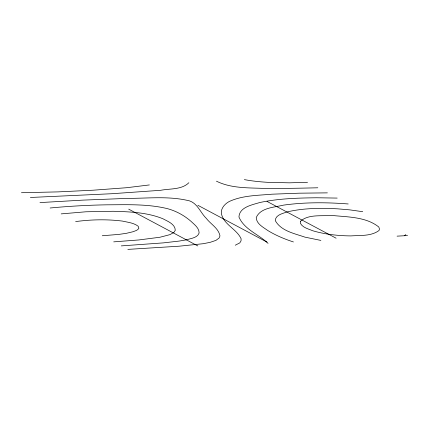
<?xml version="1.0" encoding="UTF-8"?>
<svg xmlns="http://www.w3.org/2000/svg" width="429" height="429" viewBox="0 0 429 429"><rect width="100%" height="100%" fill="white"/><g stroke="black" fill="none" stroke-linecap="round" stroke-linejoin="round"><path stroke-width="0.64" d="M188.867 182.722C181.74 189.886 169.954 188.47 160.693 190.294L111.99 193.715L30.384 197.479M404.44 235.736L405.796 234.631M235.264 245.216L239.806 242.878L241.034 240.825L241.114 238.787C236.722 229 223.949 224.834 221.45 213.905C220.506 208.617 224.699 203.957 229.102 201.571C242.428 195.356 257.513 195.49 271.879 194.198L299.319 193.184L327.381 192.868M149.383 184.937L126.668 187.714L93.136 190.203L58.087 191.886L21.45 192.723M75.633 221.578L75.826 221.557C91.162 219.525 106.746 219.155 122.12 221.048L122.501 221.101C127.81 222.319 133.719 222.807 138.181 226.249L138.867 228.244L138.004 229.359L136.545 230.405L132.942 231.751L126.346 233.322L118.817 234.406L102.258 235.757M61.191 213.883L85.907 211.787L113.095 211.272C129.858 211.776 147.179 212.35 162.918 218.758C167.616 221.289 175.15 224.056 175.279 230.271L173.97 232.379L169.922 234.642L159.99 237.232L138.798 239.956L113.717 241.859M50.129 207.995C69.144 206.188 88.229 205.126 107.325 204.815C127.354 204.735 147.769 203.877 167.369 208.639C176.056 210.966 184.116 215.353 190.905 221.257C194.246 224.469 199.254 227.928 199.12 233.006C197.356 237.998 190.825 238.336 186.594 239.806L179.124 241.082L163.395 242.878L121.289 245.892M39.967 202.585L83.087 200.112L127.729 198.38C148.364 198.402 169.487 195.812 189.709 200.938C197.812 203.866 200.504 212.746 206.285 218.361C210.73 224.217 218.618 228.287 219.986 235.902L219.139 237.982L215.975 240.363L210.14 242.342L203.169 243.715L179.172 246.198L127.847 249.388M397.077 236.148L407.55 235.564M307.529 182.293L289.425 182.829L268.179 182.346A49.163 9.969 1.5 0 1 245.619 179.842L244.369 179.612M317.825 187.779C299.067 188.251 280.298 188.61 261.529 188.32C246.364 187.784 230.341 188.09 216.447 181.177M337.173 198.085L316.715 197.769C297.624 198.005 278.357 198.504 259.631 202.568C252.027 204.917 239.441 207.121 238.942 216.983C244.171 229.52 258.762 234.331 268.061 243.377M348.214 203.963C326.694 202.311 304.949 202.123 283.537 205.126C274.281 207.395 260.435 207.593 256.226 217.6C256.488 223.959 263.17 227.172 267.696 230.459C275.734 235.398 284.486 239.044 293.436 241.956M362.725 211.69L349.753 209.867L337.537 208.826C320.629 207.995 303.426 208.006 286.872 211.99C282.555 213.615 275.579 214.827 275.273 220.597C280.984 231 294.557 233.532 304.939 237.14L320.881 240.417M266.988 201.399L336.105 238.208M197.849 205.276L266.967 242.085M128.711 209.148L197.828 245.956M300.547 221.219L300.364 223.262C302.697 227.751 308.456 228.866 312.709 230.743C325.091 234.4 338.014 235.784 350.884 235.907C360.258 235.231 371.058 236.406 379.005 230.534L379.493 229L378.786 227.005C365.873 216.618 347.318 217.106 331.671 215.406L331.36 215.396C321.659 216.339 308.371 214.007 300.547 221.219"/></g></svg>
